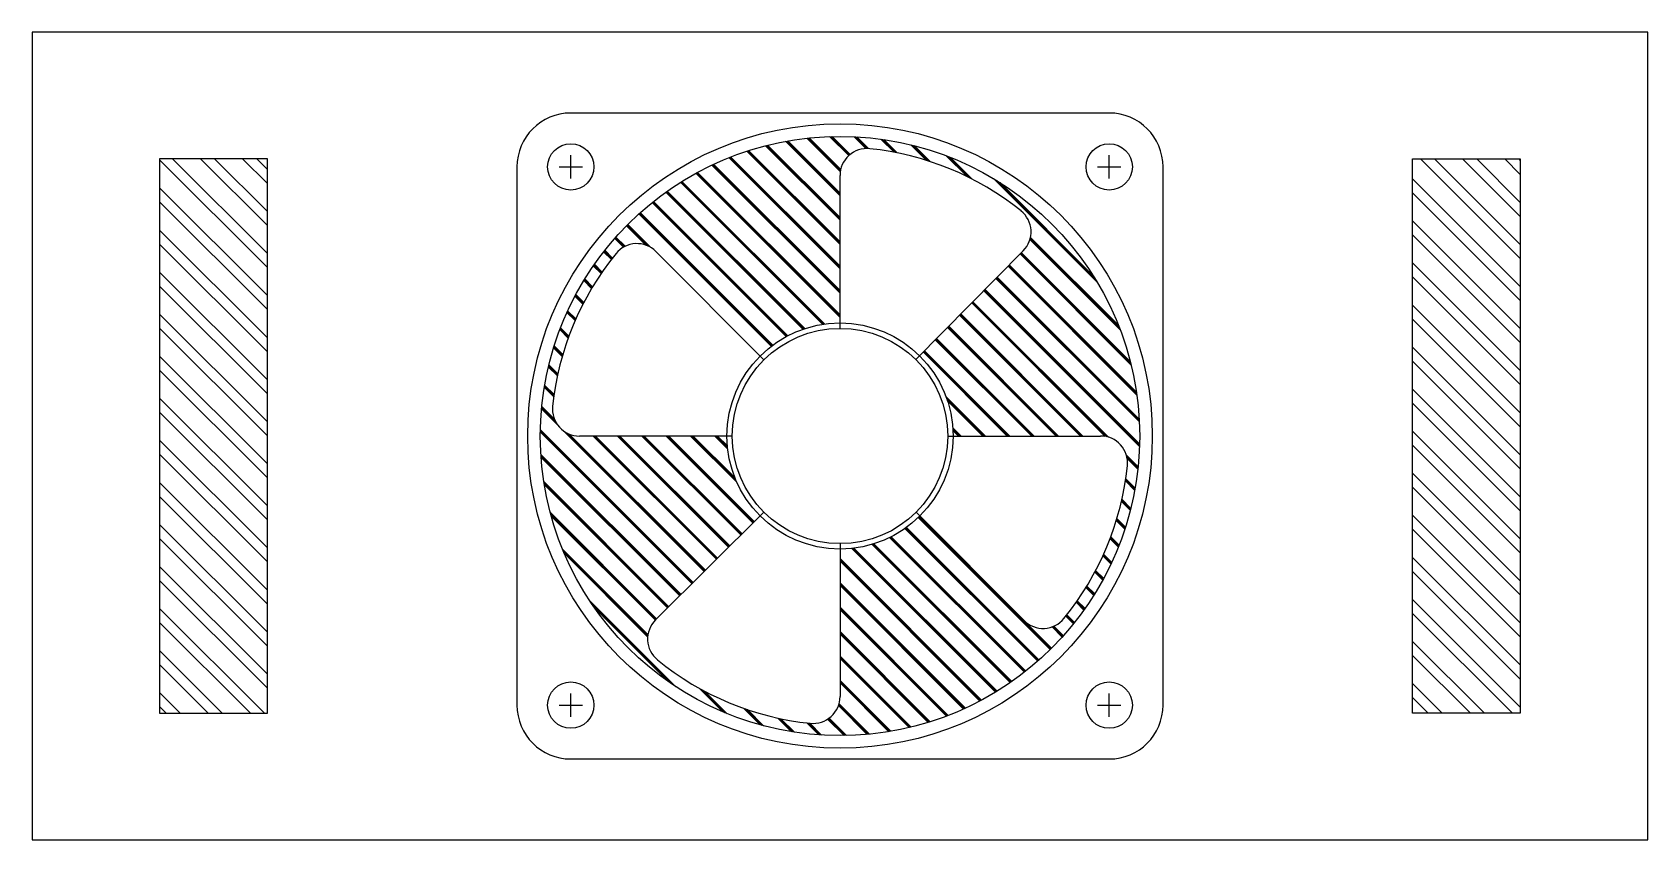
# Model space of a CAD drawing. Header units: millimetres. Extents: x 352 to 652, y 35 to 185.
import ezdxf

# ---------------------------------------------------------------- set-up
doc = ezdxf.new("R2010")
doc.units = ezdxf.units.MM

msp = doc.modelspace()

# ---------------------------------------------------------------- hatches: boundary and pattern name
at = {"true_color": 0xa953a0}
h = msp.add_hatch(dxfattribs=at)
h.set_pattern_fill('JIS_RC_10', color=215, scale=0.32, angle=90)
h.paths.add_polyline_path([(445.88, 110, 1), (557.21, 110, 1)])
h.paths.add_polyline_path([(486.72, 124.87, -0.198577), (501.55, 131), (501.55, 158.4, -0.444695), (507.06, 163.38, -0.144524), (535.17, 151.82, -0.444695), (535.59, 144.41), (516.32, 124.93, -0.200316), (522.55, 110), (549.95, 110, -0.444695), (554.92, 104.49, -0.146232), (543.15, 76.11, -0.444695), (535.73, 75.73), (516.38, 95.13, -0.198577), (501.55, 89), (501.55, 61.6, -0.444695), (496.03, 56.63, -0.146232), (467.65, 68.4, -0.444695), (467.28, 75.82), (486.68, 95.17, -0.198577), (480.55, 110), (453.15, 110, -0.444695), (448.17, 115.52, -0.146232), (459.95, 143.9, -0.444695), (467.37, 144.27)], flags=16)
h.paths.add_polyline_path([(521.55, 110, -1), (481.55, 110, -1)], flags=0)
at = {"true_color": 0xed1f24}
h = msp.add_hatch(dxfattribs=at)
h.set_pattern_fill('ANSI32', color=240, scale=0.58, angle=270)
h.paths.add_polyline_path([(395.2, 161.5), (375.2, 161.5), (375.2, 58.5), (395.2, 58.5)])
h.paths.add_polyline_path([(627.89, 161.5), (607.89, 161.5), (607.89, 58.5), (627.89, 58.5)])

# ---------------------------------------------------------------- linework, layer by layer
for p, q in [((551.55, 170), (451.55, 170)), ((451.55, 157.85), (451.55, 162.15)), ((551.55, 157.85), (551.55, 162.15)), ((395.2, 161.5), (375.2, 161.5)), ((375.2, 161.5), (375.2, 58.5)), ((395.2, 58.5), (395.2, 161.5)), ((441.55, 160), (441.55, 60)), ((449.4, 160), (453.7, 160)), ((549.4, 160), (553.7, 160)), ((561.55, 60), (561.55, 160)), ((607.89, 58.5), (607.89, 161.5)), ((607.89, 161.5), (627.89, 161.5)), ((627.89, 161.5), (627.89, 58.5)), ((501.55, 130), (501.55, 158.4)), ((487.42, 124.16), (467.37, 144.27)), ((515.61, 124.22), (535.59, 144.41)), ((481.55, 110), (453.15, 110)), ((521.55, 110), (549.95, 110)), ((487.39, 95.88), (467.28, 75.82)), ((535.73, 75.73), (515.67, 95.84)), ((501.55, 90), (501.55, 61.6)), ((449.4, 60), (453.7, 60)), ((451.55, 57.85), (451.55, 62.15)), ((549.4, 60), (553.7, 60)), ((551.55, 57.85), (551.55, 62.15)), ((375.2, 58.5), (395.2, 58.5)), ((627.89, 58.5), (607.89, 58.5)), ((451.55, 50), (551.55, 50))]:
    msp.add_line(p, q)
msp.add_lwpolyline([(351.55, 35), (651.55, 35), (651.55, 185), (351.55, 185)], close=True)
for centre, radius in [((501.55, 110), 58), ((501.55, 110), 55.66), ((451.55, 160), 4.3), ((551.55, 160), 4.3), ((501.55, 110), 21), ((501.55, 110), 20), ((451.55, 60), 4.3), ((551.55, 60), 4.3)]:
    msp.add_circle(centre, radius)
for centre, radius, start, end in [((451.55, 160), 10, 90, 180), ((551.55, 160), 10, 0, 90), ((506.55, 158.4), 5, 84.102, 180), ((501.55, 110), 53.66, 51.2074, 84.102), ((532.03, 147.93), 5, 315.3095, 51.2074), ((463.83, 140.74), 5, 44.9261, 140.8241), ((501.55, 110), 53.66, 140.8241, 174.102), ((453.15, 115), 5, 174.102, 270), ((549.95, 105), 5, 354.102, 90), ((501.55, 110), 53.66, 320.8241, 354.102), ((470.81, 72.28), 5, 134.9261, 230.8241), ((539.27, 79.26), 5, 224.9261, 320.8241), ((501.55, 110), 53.66, 230.8241, 264.102), ((451.55, 60), 10, 180, 270), ((496.55, 61.6), 5, 264.102, 360), ((551.55, 60), 10, 270, 0)]:
    msp.add_arc(centre, radius, start, end)

doc.saveas('drawing.dxf')
